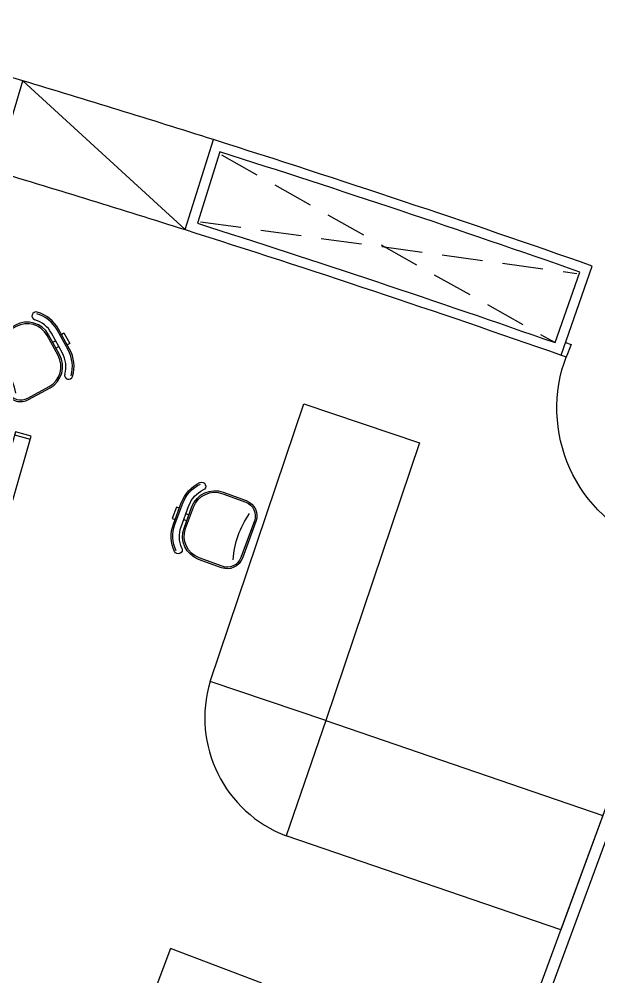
# Model space of a CAD drawing. Extents: x -1.7 to 87, y -33.6 to 19.
# Drawn here: x 38.09 to 41.65, y -1.59 to 4.3 of the extents above; entities that cross this region are included whole.
import ezdxf

# ---------------------------------------------------------------- set-up
doc = ezdxf.new("R2010")
doc.units = 0
doc.linetypes.add('HIDDEN', pattern=[0.375, 0.25, -0.125])
for name, color, linetype in [('AR-ARMÁRIOS', 2, 'Continuous'), ('AR-DIV', 2, 'Continuous'), ('AR-MOB', 2, 'Continuous'), ('AR-PISO', 1, 'Continuous'), ('AR-POR', 1, 'Continuous'), ('AR-PRJ', 1, 'HIDDEN')]:
    doc.layers.add(name, color=color, linetype=linetype)

# ---------------------------------------------------------------- blocks, each defined once
blk = doc.blocks.new('porta 1')
at = {"layer": 'AR-PISO'}
blk.add_arc((2532.7584, 273.1663), 0.9, 55.56977, 145.72447, dxfattribs=at)
at = {"layer": 'AR-POR'}
blk.add_lwpolyline([(2532.7584, 273.1663), (2533.2673, 273.9086), (2533.292, 273.8916), (2532.7832, 273.1493), (2532.7584, 273.1663)], dxfattribs=at)
blk = doc.blocks.new('BALCAO C')
at = {"color": 2}
for p, q in [((37.275, 3.751), (36.779, 2.0207)), ((36.779, 2.0207), (36.0581, 2.2274)), ((36.779, 2.0207), (36.0581, 2.2274)), ((36.779, 2.0207), (36.0581, 2.2274)), ((36.779, 2.0207), (36.5697, 1.3005))]:
    blk.add_line(p, q, dxfattribs=at)
blk.add_lwpolyline([(36.779, 2.0207), (36.0581, 2.2274), (36.5541, 3.9577), (37.275, 3.751)], close=True, dxfattribs=at)
blk.add_lwpolyline([(36.779, 2.0207), (38.5075, 1.5162), (38.2812, 0.8014), (36.5697, 1.3005)], dxfattribs=at)
blk.add_arc((36.8131, 2.0395), 0.7781, 166.03055, 251.7693, dxfattribs=at)
blk = doc.blocks.new('CADEIRA-S')
at = {"color": 2}
for p, q in [((0.0718, 0.2686), (-0.0682, 0.2686)), ((0.0718, 0.2186), (-0.0682, 0.2186)), ((0.0718, 0.1986), (-0.0682, 0.1986)), ((-0.2182, 0.0486), (-0.2182, -0.1014)), ((0.2218, -0.1014), (0.2218, 0.0486)), ((-0.1182, -0.2014), (0.1218, -0.2014))]:
    blk.add_line(p, q, dxfattribs=at)
at = {"color": 1}
for p, q in [((0.0718, 0.2586), (-0.0682, 0.2586)), ((0.0718, 0.1886), (-0.0682, 0.1886)), ((-0.0148, 0.1986), (-0.0149, 0.2186)), ((0.0252, 0.1986), (0.0251, 0.2186)), ((-0.2082, 0.0486), (-0.2082, -0.1014)), ((0.2118, -0.1014), (0.2118, 0.0486)), ((-0.1182, -0.1914), (0.1218, -0.1914))]:
    blk.add_line(p, q, dxfattribs=at)
at = {"color": 2}
blk.add_lwpolyline([(-0.032, 0.2686), (-0.032, 0.2867), (0.0426, 0.2867), (0.0426, 0.2686)], dxfattribs=at)
for centre, radius, start, end in [((-0.0682, 0.0486), 0.22, 90, 135), ((0.0718, 0.0486), 0.22, 45, 90), ((-0.2061, 0.1864), 0.025, 135, 315), ((-0.0682, 0.0486), 0.15, 90, 180), ((-0.0682, 0.0486), 0.17, 90, 135), ((0.0718, 0.0486), 0.17, 45, 90), ((0.0718, 0.0486), 0.15, 0, 90), ((0.2097, 0.1864), 0.025, 225, 45), ((-0.1182, -0.1014), 0.1, 180, 270), ((0.1218, -0.1014), 0.1, 270, 0)]:
    blk.add_arc(centre, radius, start, end, dxfattribs=at)
at = {"color": 1}
for centre, radius, start, end in [((-0.0682, 0.0486), 0.21, 90, 135), ((0.0718, 0.0486), 0.21, 45, 90), ((-0.0682, 0.0486), 0.14, 90, 180), ((0.0718, 0.0486), 0.14, 0, 90), ((-0.1182, -0.1014), 0.09, 180, 270), ((0.1218, -0.1014), 0.09, 270, 0), ((-0.0052, -0.6823), 0.5534, 73.69112, 105.24909)]:
    blk.add_arc(centre, radius, start, end, dxfattribs=at)
blk = doc.blocks.new('CPU')
at = {"color": 1}
blk.add_line((1.1721, 1.0512), (1.1721, 0.9512), dxfattribs=at)
blk.add_lwpolyline([(0.7821, 0.9512), (1.1921, 0.9512), (1.1921, 1.0512), (0.7821, 1.0512)], close=True, dxfattribs=at)
blk = doc.blocks.new('estacao de trabalho 290 x 150')
at = {"extrusion": (0, 0, -1), "xscale": -1, "zscale": -1, "rotation": 314.9999999999914}
blk.add_blockref('CADEIRA-S', (0.9586, 1.0061), dxfattribs=at)
at = {"rotation": 180.0250248330859}
blk.add_blockref('CPU', (0.6734, 2.1201), dxfattribs=at)

msp = doc.modelspace()

# ---------------------------------------------------------------- linework, layer by layer
at = {"layer": 'AR-ARMÁRIOS'}
msp.add_lwpolyline([(36.8076, 4.2966), (36.6504, 3.7383, -0.004244), (37.9448, 3.362), (38.1114, 3.9176, 0.004244)], format="xyb", close=True, dxfattribs=at)
for points in [[(37.9448, 3.362, -0.003834), (39.1086, 3.0032), (39.2838, 3.5561, 0.003845), (38.1114, 3.9176)], [(39.1086, 3.0032, -0.007669), (41.4192, 2.2322), (41.6112, 2.7795, 0.007669), (39.2838, 3.5561)]]:
    msp.add_lwpolyline(points, format="xyb", dxfattribs=at)
at = {"layer": 'AR-ARMÁRIOS', "color": 1}
msp.add_lwpolyline([(38.1114, 3.9176), (39.1086, 3.0032)], dxfattribs=at)
msp.add_lwpolyline([(39.3228, 3.4808), (39.1839, 3.0423, -0.007291), (41.3824, 2.3086), (41.5347, 2.7427, 0.007294)], format="xyb", close=True, dxfattribs=at)
at = {"layer": 'AR-DIV'}
for p, q in [((41.4466, 2.3104), (41.4808, 2.2971)), ((41.4808, 2.2971), (41.4509, 2.2204)), ((41.4509, 2.2204), (41.4192, 2.2322)), ((40.2291, -4.5256), (42.5601, 1.8021)), ((40.2948, -4.5498), (42.6258, 1.7779))]:
    msp.add_line(p, q, dxfattribs=at)
at = {"layer": 'AR-MOB'}
msp.add_lwpolyline([(38.8419, -1.8833), (39.4033, -2.0949), (39.5797, -1.627), (39.0182, -1.4154)], close=True, dxfattribs=at)
at = {"layer": 'AR-PRJ', "color": 1}
for p, q in [((39.3326, 3.4619), (41.3824, 2.3086)), ((39.2028, 3.052), (41.5156, 2.7335))]:
    msp.add_line(p, q, dxfattribs=at)

# ---------------------------------------------------------------- block references
at = {"layer": 'AR-MOB'}
for name, p, rotation in [('estacao de trabalho 290 x 150', (36.8963, 1.5598), 253.8998369536157), ('BALCAO C', (3.14, -0.3325), 357.3523637536556)]:
    msp.add_blockref(name, p, dxfattribs=dict(at, rotation=rotation))
at = {"layer": 'AR-MOB', "xscale": -1, "rotation": 69.78857035952294}
msp.add_blockref('CADEIRA-S', (39.3139, 1.1682), dxfattribs=at)
at = {"layer": 'AR-POR', "xscale": -1, "rotation": 124.881574208053}
msp.add_blockref('porta 1', (-1182.0573, 2235.8369), dxfattribs=at)

doc.saveas('drawing.dxf')
